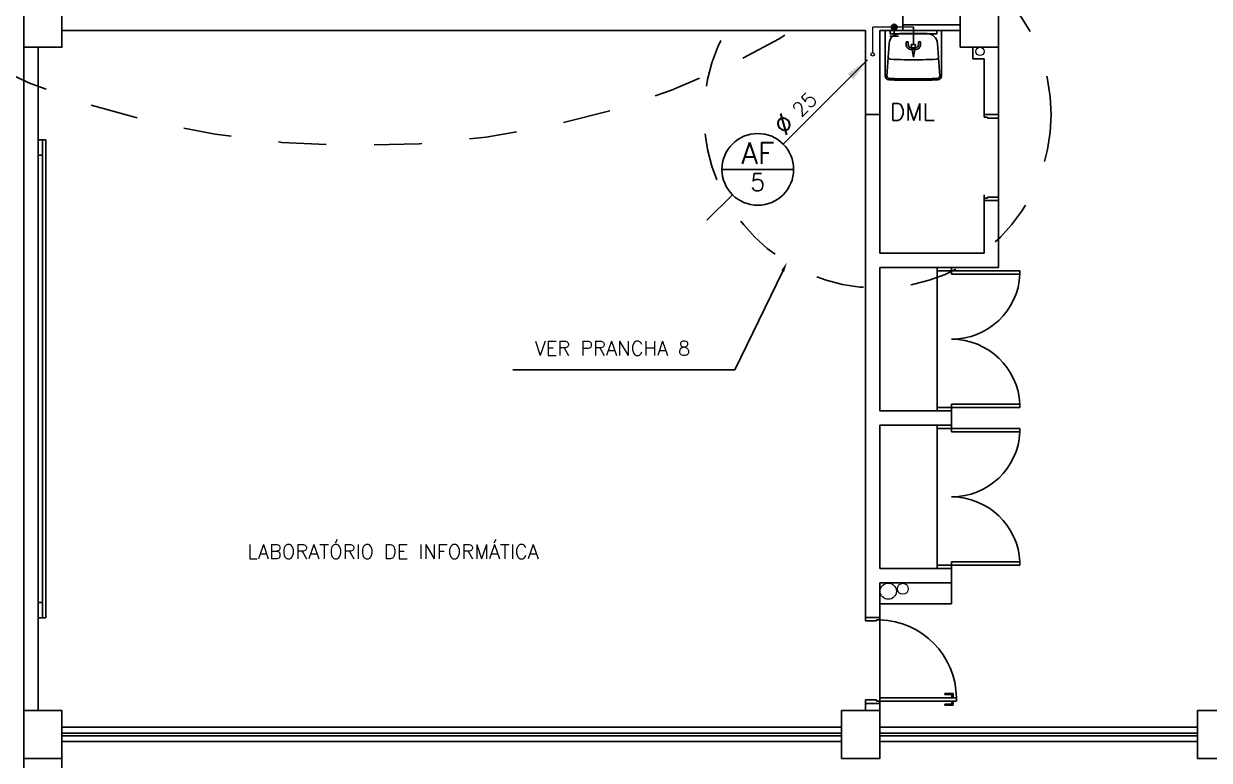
# Model space of a CAD drawing. Header units: millimetres. Extents: x -2485 to 3289, y -257 to 1952.
# Drawn here: x -0.353 to 2.127, y 35.235 to 36.777 of the extents above; entities that cross this region are included whole.
import ezdxf
from ezdxf.enums import TextEntityAlignment as Align

# ---------------------------------------------------------------- set-up
doc = ezdxf.new("R2010")
doc.units = ezdxf.units.MM
doc.header["$LTSCALE"] = 0.3
for name, pattern in [('CONTINUO', [0]), ('HIDDEN2', [0.1875, 0.125, -0.0625]), ('T-5CM', [0.1, 0.05, -0.05])]:
    doc.linetypes.add(name, pattern=pattern)
for name, color, linetype in [('AF', 4, 'Continuous'), ('PAREDE', 7, 'CONTINUO'), ('PILAR', 2, 'Continuous'), ('PROJEÇÃO', 11, 'HIDDEN2'), ('SAN', 11, 'Continuous'), ('TEX', 11, 'Continuous'), ('TEXTO', 3, 'Continuous')]:
    doc.layers.add(name, color=color, linetype=linetype)
doc.layers.add('PROJETO ÁGUA', color=140, linetype='Continuous', lineweight=15)
doc.layers.add('prumada', color=9, linetype='Continuous', lineweight=15)
doc.styles.add('ROMANS', font='romans.shx', dxfattribs={"height": 0.03})

# ---------------------------------------------------------------- blocks, each defined once
blk = doc.blocks.new('tq-celite-22l')
at = {"layer": 'SAN'}
for p in [(0.305, 0.096), (0.305, -0.096)]:
    blk.add_line(p, (0.305, 0), dxfattribs=at)
for points in [[(0, 0), (0, 0.29, -0.414214), (0.005, 0.295), (0.475, 0.295, -0.394624), (0.515, 0.258, -0.016837), (0.52, 0.096), (0.52, 0)], [(0.032, 0), (0.032, 0.143, -0.394924), (0.135, 0.253), (0.479, 0.276, -0.40821), (0.5, 0.257, -0.016916), (0.505, 0.096), (0.505, 0)], [(0, 0), (0, -0.29, 0.414214), (0.005, -0.295), (0.475, -0.295, 0.394624), (0.515, -0.258, 0.016837), (0.52, -0.096), (0.52, 0)], [(0.032, 0), (0.032, -0.143, 0.394924), (0.135, -0.253), (0.479, -0.276, 0.40821), (0.5, -0.257, 0.016916), (0.505, -0.096), (0.505, 0)], [(0.18, 0), (0.18, 0.02, 0.414214), (0.145, 0.055), (0.12, 0.055), (0.12, 0.075), (0.145, 0.075, -0.414214), (0.2, 0.02), (0.2, 0)], [(0.18, 0), (0.18, -0.02, -0.414214), (0.145, -0.055), (0.12, -0.055), (0.12, -0.075), (0.145, -0.075, 0.414214), (0.2, -0.02), (0.2, 0)]]:
    blk.add_lwpolyline(points, format="xyb", dxfattribs=at)
for centre, radius, start, end in [((0.28, 0.243), 0.02, 3.9851, 92.6997), ((-1.874, 0.096), 2.179, 359.9963, 3.8953), ((-1.874, -0.096), 2.179, 356.1047, 0.0037), ((0.28, -0.243), 0.02, 267.3003, 356.0149)]:
    blk.add_arc(centre, radius, start, end, dxfattribs=at)
blk = doc.blocks.new('S')
at = {"layer": 'AF'}
blk.add_line((0, 0), (0.18, 0), dxfattribs=at)
at = {"layer": 'AF', "color": 4}
for p, q in [((0.18, 0.022), (0.18, -0.022)), ((0.312, 0), (0.18, 0.022)), ((0.312, 0), (0.18, -0.022))]:
    blk.add_line(p, q, dxfattribs=at)
blk = doc.blocks.new('RG')
blk.add_hatch(color=3).paths.add_polyline_path([(-0.03, 0, 1), (0.03, 0, 1)])
at = {"layer": 'AF'}
for p, q in [((0.03, 0), (0.095, 0)), ((0.095, -0.045), (0.095, 0.045))]:
    blk.add_line(p, q, dxfattribs=at)
blk.add_circle((0, 0), 0.03, dxfattribs=at)
blk = doc.blocks.new('n225')
at = {"layer": 'TEX', "color": 11}
blk.add_line((-0.0113, -0.0113), (-0.1875, -0.1875), dxfattribs=at)
blk.add_line((-0.0113, -0.0113), (-0.1875, -0.1875), dxfattribs=at)
at = {"layer": 'TEX', "color": 5, "linetype": 'Continuous'}
blk.add_line((-0.3155, -0.2405), (-0.1655, -0.2405), dxfattribs=at)
at = {"layer": 'TEX'}
blk.add_line((-0.2936, -0.2936), (-0.347, -0.347), dxfattribs=at)
at = {"layer": 'TEX', "color": 5, "linetype": 'Continuous'}
blk.add_circle((-0.2405, -0.2405), 0.075, dxfattribs=at)
blk.add_circle((-0.2405, -0.2405), 0.075, dxfattribs=at)
at = {"layer": 'TEX', "color": 11}
blk.add_solid([(-0.0408, -0.0526), (-0.0526, -0.0408), (-0.0113, -0.0113)], dxfattribs=at)
blk.add_solid([(-0.0408, -0.0526), (-0.0526, -0.0408), (-0.0113, -0.0113)], dxfattribs=at)
at = {"layer": 'TEX', "color": 5, "style": 'ROMANS'}
blk.add_text('%%c', height=0.04, rotation=45, dxfattribs=at).set_placement((-0.1839, -0.1722))
at = {"layer": 'TEX', "color": 5, "linetype": 'Continuous', "style": 'ROMANS'}
blk.add_attdef('N', (-0.1503, -0.1334), '', height=0.03, rotation=45, dxfattribs=at)
at = {"layer": 'TEX', "color": 9, "linetype": 'Continuous', "style": 'ROMANS'}
for tag, height, p in [('L', 0.045, (-0.2405, -0.2293)), ('N', 0.036, (-0.2405, -0.2855))]:
    blk.add_attdef(tag, text='', height=height, dxfattribs=at).set_placement(p, align=Align.CENTER)

msp = doc.modelspace()

# ---------------------------------------------------------------- linework, layer by layer
at = {"layer": 'PAREDE'}
for p, q in [((1.486187, 36.792301), (1.486187, 36.762301)), ((1.160187, 36.762301), (-0.272813, 36.762301)), ((1.408187, 36.762301), (-0.024813, 36.762301)), ((1.408187, 35.739728), (1.408187, 36.762301)), ((1.486187, 36.762301), (1.438187, 36.762301)), ((1.438187, 36.296301), (1.438187, 36.762301)), ((1.486187, 36.774301), (1.606187, 36.774301)), ((1.486187, 36.762301), (1.606187, 36.762301)), ((-0.352813, 36.727301), (-0.352813, 35.339301)), ((-0.322813, 36.727301), (-0.322813, 35.339301)), ((1.408187, 36.586301), (1.408187, 36.727301)), ((1.438187, 36.586301), (1.438187, 36.727301)), ((1.632877, 36.702773), (1.632877, 36.727301)), ((1.686187, 36.586301), (1.686187, 36.727301)), ((1.632877, 36.702773), (1.656187, 36.702773)), ((1.656187, 36.586301), (1.656187, 36.702773)), ((1.408187, 36.586301), (1.438187, 36.586301)), ((1.656187, 36.586301), (1.656187, 36.581301)), ((1.656187, 36.586301), (1.686187, 36.586301)), ((1.656187, 36.581301), (1.663187, 36.581301)), ((1.663187, 36.581301), (1.663187, 36.578801)), ((1.686187, 36.578801), (1.686187, 36.586301)), ((1.663187, 36.578801), (1.686187, 36.578801)), ((1.686187, 36.413801), (1.686187, 36.578801)), ((-0.313518, 36.533301), (-0.322813, 36.533301)), ((-0.322813, 36.533301), (-0.322813, 36.501202)), ((-0.306518, 36.533301), (-0.313518, 36.533301)), ((-0.313518, 36.533301), (-0.313518, 35.53341)), ((-0.313518, 36.501202), (-0.313518, 36.533301)), ((-0.306518, 35.53341), (-0.306518, 36.533301)), ((-0.322813, 36.501202), (-0.313518, 36.501202)), ((1.656187, 36.418301), (1.656187, 36.411301)), ((1.656187, 36.406301), (1.656187, 36.411301)), ((1.656187, 36.411301), (1.663187, 36.411301)), ((1.663187, 36.411301), (1.663187, 36.413801)), ((1.663187, 36.413801), (1.686187, 36.413801)), ((1.686187, 36.406301), (1.686187, 36.413801)), ((1.656187, 36.296301), (1.656187, 36.406301)), ((1.656187, 36.406301), (1.686187, 36.406301)), ((1.686187, 36.266301), (1.686187, 36.406301)), ((1.438187, 36.296301), (1.656187, 36.296301)), ((1.438187, 35.966301), (1.438187, 36.266301)), ((1.438187, 36.266301), (1.686187, 36.266301)), ((1.558187, 35.966301), (1.558187, 36.266301)), ((1.588187, 36.266301), (1.558187, 36.266301)), ((1.558187, 36.266301), (1.558187, 36.259301)), ((1.558187, 36.259301), (1.588187, 36.259301)), ((1.588187, 36.259301), (1.588187, 36.266301)), ((1.588187, 36.252301), (1.588187, 36.259301)), ((1.588187, 36.259301), (1.731187, 36.259301)), ((1.731187, 36.259301), (1.731187, 36.252301)), ((1.731187, 36.252301), (1.588187, 36.252301)), ((1.438187, 35.966301), (1.558187, 35.966301)), ((1.558187, 35.966301), (1.438187, 35.966301)), ((1.588187, 35.973301), (1.558187, 35.973301)), ((1.558187, 35.973301), (1.558187, 35.966301)), ((1.558187, 35.966301), (1.588187, 35.966301)), ((1.588187, 35.966301), (1.558187, 35.966301)), ((1.558187, 35.966301), (1.588187, 35.966301)), ((1.588187, 35.980301), (1.588187, 35.973301)), ((1.731187, 35.980301), (1.588187, 35.980301)), ((1.588187, 35.966301), (1.588187, 35.973301)), ((1.588187, 35.973301), (1.731187, 35.973301)), ((1.588187, 35.936301), (1.588187, 35.966301)), ((1.731187, 35.973301), (1.731187, 35.980301)), ((1.438187, 35.636301), (1.438187, 35.936301)), ((1.558187, 35.936301), (1.438187, 35.936301)), ((1.558187, 35.636301), (1.558187, 35.936301)), ((1.588187, 35.936301), (1.558187, 35.936301)), ((1.558187, 35.936301), (1.588187, 35.936301)), ((1.588187, 35.936301), (1.558187, 35.936301)), ((1.558187, 35.929301), (1.558187, 35.936301)), ((1.558187, 35.936301), (1.588187, 35.936301)), ((1.588187, 35.936301), (1.588187, 35.929301)), ((1.588187, 35.929301), (1.558187, 35.929301)), ((1.588187, 35.922301), (1.588187, 35.929301)), ((1.588187, 35.929301), (1.731187, 35.929301)), ((1.731187, 35.922301), (1.588187, 35.922301)), ((1.731187, 35.929301), (1.731187, 35.922301)), ((1.408187, 35.534301), (1.408187, 35.739728)), ((1.558187, 35.636301), (1.558187, 35.643301)), ((1.558187, 35.643301), (1.588187, 35.643301)), ((1.588187, 35.650301), (1.588187, 35.643301)), ((1.731187, 35.650301), (1.588187, 35.650301)), ((1.588187, 35.643301), (1.588187, 35.636301)), ((1.588187, 35.643301), (1.731187, 35.643301)), ((1.731187, 35.643301), (1.731187, 35.650301)), ((1.588187, 35.636301), (1.438187, 35.636301)), ((1.588187, 35.636301), (1.558187, 35.636301)), ((1.588187, 35.562612), (1.588187, 35.636301)), ((1.438187, 35.534301), (1.438187, 35.606301)), ((1.588187, 35.606301), (1.438187, 35.606301)), ((-0.322813, 35.533301), (-0.322813, 35.5654)), ((-0.322813, 35.5654), (-0.313518, 35.5654)), ((-0.313518, 35.5654), (-0.313518, 35.533301)), ((1.588187, 35.562612), (1.438187, 35.562612)), ((-0.313518, 35.533301), (-0.322813, 35.533301)), ((-0.313518, 35.53341), (-0.306518, 35.53341)), ((1.438187, 35.534301), (1.408187, 35.534301)), ((1.408187, 35.526801), (1.408187, 35.534301)), ((1.431187, 35.526801), (1.408187, 35.526801)), ((1.438187, 35.529301), (1.431187, 35.529301)), ((1.431187, 35.529301), (1.431187, 35.526801)), ((1.438187, 35.534301), (1.438187, 35.529301)), ((1.438187, 35.529301), (1.438187, 35.366301)), ((1.598187, 35.366301), (1.438187, 35.366301)), ((1.438187, 35.366301), (1.438187, 35.359301)), ((1.591605, 35.375051), (1.574105, 35.375051)), ((1.574105, 35.375051), (1.574105, 35.372864)), ((1.574105, 35.372864), (1.588805, 35.372864)), ((1.588805, 35.372864), (1.588805, 35.366301)), ((1.591605, 35.366301), (1.591605, 35.375051)), ((1.598187, 35.366301), (1.598187, 35.359301)), ((1.431187, 35.361801), (1.408187, 35.361801)), ((1.408187, 35.354301), (1.408187, 35.361801)), ((1.438187, 35.354301), (1.408187, 35.354301)), ((1.408187, 35.339301), (1.408187, 35.354301)), ((1.431187, 35.359301), (1.431187, 35.361801)), ((1.438187, 35.359301), (1.431187, 35.359301)), ((1.438187, 35.359301), (1.598187, 35.359301)), ((1.438187, 35.354301), (1.438187, 35.359301)), ((1.438187, 35.304301), (1.438187, 35.354301)), ((1.574105, 35.350551), (1.574105, 35.352739)), ((1.574105, 35.352739), (1.588805, 35.352739)), ((1.591605, 35.350551), (1.574105, 35.350551)), ((1.588805, 35.352739), (1.588805, 35.359301)), ((1.591605, 35.359301), (1.591605, 35.350551)), ((-0.272813, 35.304301), (0.572187, 35.304301)), ((-0.272813, 35.304301), (0.572187, 35.304301)), ((-0.272813, 35.304301), (1.358187, 35.304301)), ((-0.272813, 35.292301), (1.358187, 35.292301)), ((1.258187, 35.304301), (1.118187, 35.304301)), ((1.258187, 35.304301), (1.118187, 35.304301)), ((2.102187, 35.304301), (1.438187, 35.304301)), ((2.102187, 35.292301), (1.438187, 35.292301)), ((-0.272813, 35.286301), (1.358187, 35.286301)), ((-0.272813, 35.274301), (1.358187, 35.274301)), ((2.102187, 35.286301), (1.438187, 35.286301)), ((2.102187, 35.274301), (1.438187, 35.274301)), ((-0.352813, 35.239301), (-0.352813, 35.1313)), ((-0.272813, 35.239301), (-0.272813, 35.1313))]:
    msp.add_line(p, q, dxfattribs=at)
for centre, radius, start, end in [((1.588055, 36.25962), 0.143319, 270.052848, 357.072698), ((1.588055, 35.972982), 0.143319, 2.927302, 89.947152), ((1.588055, 35.92962), 0.143319, 270.052848, 357.072698), ((1.588055, 35.642982), 0.143319, 2.927302, 89.947152), ((1.433091, 35.364272), 0.165108, 0.704342, 88.231371)]:
    msp.add_arc(centre, radius, start, end, dxfattribs=at)
at = {"layer": 'PILAR'}
for points in [[(-0.352813, 36.727301), (-0.272813, 36.727301), (-0.272813, 36.827301), (-0.352813, 36.827301)], [(1.606187, 36.727301), (1.686187, 36.727301), (1.686187, 36.827301), (1.606187, 36.827301)], [(-0.352813, 35.239301), (-0.272813, 35.239301), (-0.272813, 35.339301), (-0.352813, 35.339301)], [(1.358187, 35.239301), (1.438187, 35.239301), (1.438187, 35.339301), (1.358187, 35.339301)], [(2.102187, 35.339301), (2.182187, 35.339301), (2.182187, 35.239301), (2.102187, 35.239301)]]:
    msp.add_lwpolyline(points, close=True, dxfattribs=at)
at = {"layer": 'PROJETO ÁGUA'}
for p in [(1.508187, 36.769301), (1.423187, 36.715979)]:
    msp.add_line(p, (1.423187, 36.769301), dxfattribs=at)
at = {"layer": 'PROJEÇÃO'}
msp.add_circle((1.433415, 36.586633), 0.363065, dxfattribs=at)
msp.add_ellipse((0.341409, 37.540165), major_axis=(-1.406369, 0.014718), ratio=0.72433061, dxfattribs=at)
at = {"layer": 'prumada'}
for centre, radius in [((1.423187, 36.712301), 0.003677), ((1.647497, 36.718611), 0.00869), ((1.455608, 35.589129), 0.01698), ((1.486126, 35.59412), 0.01148)]:
    msp.add_circle(centre, radius, dxfattribs=at)
at = {"layer": 'SAN', "linetype": 'T-5CM'}
for p, q in [((1.459352, 36.755301), (1.459352, 36.762301)), ((1.557022, 36.755301), (1.459352, 36.755301)), ((1.557022, 36.755301), (1.557022, 36.762301))]:
    msp.add_line(p, q, dxfattribs=at)
at = {"layer": 'TEX', "color": 11}
for p, q in [((1.234916, 36.259115), (1.134487, 36.052523)), ((1.040014, 36.052523), (0.670014, 36.052523)), ((1.134487, 36.052523), (1.040014, 36.052523))]:
    msp.add_line(p, q, dxfattribs=at)
msp.add_solid([(1.231918, 36.260573), (1.237914, 36.257658), (1.24366, 36.277103)], dxfattribs=at)

# ---------------------------------------------------------------- block references
at = {"layer": 'PROJETO ÁGUA', "xscale": 0.2000000000002728, "yscale": 0.2000000000002728, "zscale": 0.2, "rotation": 270}
for name, p in [('RG', (1.468187, 36.769301)), ('S', (1.508187, 36.769301))]:
    msp.add_blockref(name, p, dxfattribs=at)
at = {"layer": 'prumada'}
ref = msp.add_blockref('n225', (1.423187, 36.712301), dxfattribs=at)
ref.add_attrib('L', 'AF', dxfattribs={"layer": 'TEX', "color": 9, "linetype": 'Continuous', "height": 0.045, "style": 'ROMANS'}).set_placement((1.18264, 36.483046), align=Align.CENTER)
ref.add_attrib('N', '5', dxfattribs={"layer": 'TEX', "color": 9, "linetype": 'Continuous', "height": 0.036, "style": 'ROMANS'}).set_placement((1.18264, 36.426811), align=Align.CENTER)
ref.add_attrib('N', '25', (1.272858, 36.578882), dxfattribs={"layer": 'TEX', "color": 5, "linetype": 'Continuous', "height": 0.03, "rotation": 45, "style": 'ROMANS'})
at = {"layer": 'SAN', "linetype": 'CONTINUO', "xscale": 0.2000000000002728, "yscale": 0.2000000000002728, "zscale": 0.2, "rotation": 270}
msp.add_blockref('tq-celite-22l', (1.508187, 36.762301), dxfattribs=at)

# ---------------------------------------------------------------- texts
at = {"layer": 'TEX', "color": 3, "insert": (1.041454, 36.082523), "char_height": 0.03, "attachment_point": 9, "style": 'ROMANS'}
msp.add_mtext('\\A1;VER PRANCHA 8', dxfattribs=at)
at = {"layer": 'TEXTO', "style": 'ROMANS'}
for s, insert, char_height, width, attachment_point in [('{\\H1.01x;DML}', (1.506225, 36.591977), 0.035, 1, 5), ('LABORATÓRIO DE INFORMÁTICA', (0.115148, 35.687086), 0.03, 0.9005307, 1)]:
    msp.add_mtext(s, dxfattribs=dict(at, insert=insert, char_height=char_height, width=width, attachment_point=attachment_point))

doc.saveas('drawing.dxf')
